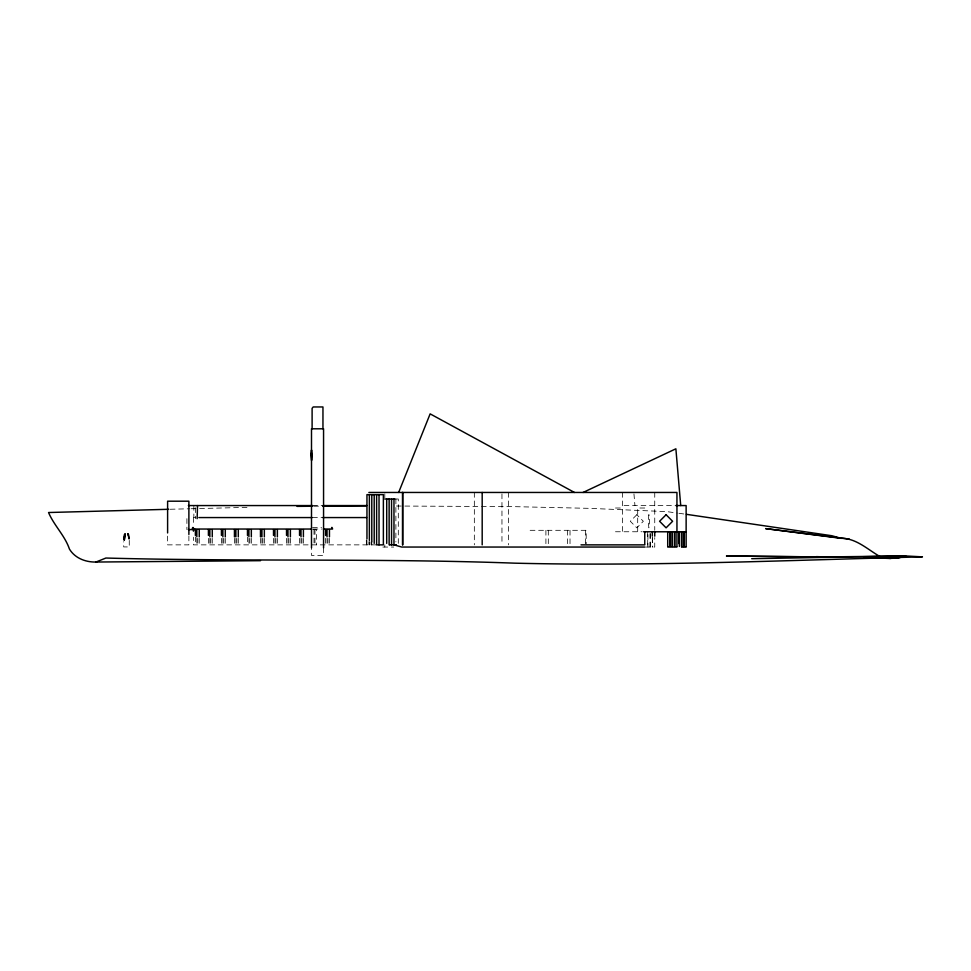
<?xml version="1.0" encoding="UTF-8"?>
<svg xmlns="http://www.w3.org/2000/svg" width="971" height="971" viewBox="0 0 971 971"><rect width="100%" height="100%" fill="white"/><g stroke="black" fill="none" stroke-linecap="round" stroke-linejoin="round"><path stroke-width="0.73" stroke-dasharray="4.86 3.64" d="M170.192 509.253L189.636 508.78M191.129 508.743L247.739 507.348M313.609 506.231L321.146 506.17M395.415 499.009L398.304 499.009L398.304 543.384M312.65 505.563L322.093 505.563M624.05 505.563L675.185 505.563M615.48 508.015L622.557 508.015M644.756 508.015L637.692 508.015L637.692 531.756M195.135 517.567L193.848 517.567L193.848 505.563M312.541 517.567L322.093 517.567M312.48 527.581L321.535 527.581M312.953 529.037L322.069 529.037M312.808 529.583L316.425 529.583L316.425 544.865M530.13 530.312L586.193 530.312L586.193 544.221M615.48 531.756L642.074 531.756M376.105 544.865L193.423 544.865L193.423 537.218M382.853 547.049L393.716 547.049M645.497 547.049L654.745 547.049L654.745 537.618M396.386 506.025L512.203 506.607L589.203 508.343L666.919 511.632L677.418 513.089M678.923 513.295L684.919 514.12M633.954 493.911L634.937 505.563M654.745 492.455L654.745 530.275M652.561 537.618L652.561 547.049M652.33 537.618L652.33 547.049M647.912 534.693L647.912 547.049M647.681 531.756L647.681 547.049M622.557 492.455L622.557 531.756M585.464 530.312L585.464 544.221M570.013 530.312L570.013 545.653M567.598 530.312L567.598 545.653M548.312 530.312L548.312 545.653M545.908 530.312L545.908 545.653M508.525 492.455L508.525 544.865M501.958 493.936L501.958 544.865M474.334 492.455L474.334 544.865M395.889 499.009L395.889 541.903M384.807 493.826L384.807 497.941M384.807 544.865L384.807 547.049M371.784 541.903L371.784 544.865M371.286 541.903L371.286 544.865M369.842 541.745L369.842 544.865M369.368 541.903L369.368 544.865M368.871 541.745L368.871 544.865M366.953 540.434L366.953 544.865M366.577 539.767L366.577 544.865M366.298 540.313L366.443 544.865M329.448 538.371L329.448 544.865M327.992 538.371L327.992 544.865M327.033 538.371L327.033 544.865M325.588 538.371L325.588 544.865M323.561 547.887L323.561 555.424L311.497 555.424L311.497 547.887M314.98 529.583L314.98 544.865M314.009 529.583L314.009 544.865M303.401 538.371L303.401 544.865M301.957 538.371L301.957 544.865M300.998 538.371L300.998 544.865M299.541 538.371L299.541 544.865M290.39 538.371L290.39 544.865M288.933 538.371L288.933 544.865M287.974 538.371L287.974 544.865M286.53 538.371L286.53 544.865M277.366 538.371L277.366 544.865M275.922 538.371L275.922 544.865M274.951 538.371L274.951 544.865M273.506 538.371L273.506 544.865M264.343 538.371L264.343 544.865M262.898 538.371L262.898 544.865M261.939 538.371L261.939 544.865M260.483 538.371L260.483 544.865M251.331 538.371L251.331 544.865M249.875 538.371L249.875 544.865M248.916 538.371L248.916 544.865M247.471 536.902L247.471 544.865M238.308 538.371L238.308 544.865M236.863 538.371L236.863 544.865M235.892 538.371L235.892 544.865M234.448 538.371L234.448 544.865M225.284 538.371L225.284 544.865M223.84 538.371L223.84 544.865M222.881 538.371L222.881 544.865M221.424 538.371L221.424 544.865M212.273 538.371L212.273 544.865M210.816 538.371L210.816 544.865M209.857 538.371L209.857 544.865M208.413 538.371L208.413 544.865M199.249 538.371L199.249 544.865M197.805 538.371L197.805 544.865M196.834 538.371L196.834 544.865M195.402 507.748L195.402 518.66M195.389 536.902L195.389 544.865M193.423 517.567L193.423 525.129M188.884 535.992L188.884 544.865L167.607 544.865L167.607 534.475M186.905 518.66L186.905 529.583M129.264 540.374L129.264 546.928L123.705 546.928L123.705 541.684M648.883 514.727L648.155 521.281L648.883 527.836L649.599 521.281L648.883 514.727M636.818 514.727L630.313 521.281L636.818 527.836L643.336 521.281L636.818 514.727M650.157 547.049L650.157 531.756L650.085 547.049"/><path stroke-width="1.46" d="M398.656 492.455L430.141 413.864L574.468 492.455M583.086 492.455L675.877 448.796L680.72 505.563M168.699 509.29L48.55 512.518C54.073 525.566 64.826 535.507 69.451 549.088C74.985 558.24 85.618 562.245 95.947 562.039L105.888 558.034C242.167 561.76 378.459 558.155 514.727 563.168C650.679 566.445 786.571 560.267 922.45 556.856L905.712 555.958L751.7 558.701M260.507 560.68L95.947 562.039M817.206 556.881L726.442 556.043L824.61 556.953L905.712 555.958L898.576 557.949L890.638 558.386L863.668 557.827M297.029 506.377L312.104 506.243M322.651 506.158L366.322 505.879M368.871 492.455L676.945 492.455L676.945 546.406M384.783 499.009L394.93 499.009M188.374 505.563L312.65 505.563M323.197 505.563L366.88 505.563M675.804 505.563L686.133 505.563L686.133 546.455M198.861 517.567L312.177 517.567M322.76 517.567L366.577 517.567M311.509 529.037L192.258 529.037A13.922 1.541 -90 0 1 193.702 529.037M323.525 529.037L332.58 529.037A13.922 1.541 -90 0 0 331.609 527.581M188.313 529.583L195.729 529.583M643.542 531.756L686.133 531.817M389.614 544.865L396.374 544.865M581.01 544.865L644.756 544.865M644.756 547.049L401.727 547.049L393.971 544.865L393.971 499.009M667.708 547.049L676.945 547.049M681.545 547.098L686.133 547.098M824.61 556.953L830.642 557.038M883.476 557.742L898.576 557.949L883.622 557.718M831.297 556.905L816.344 556.674L829.987 556.978M821.709 556.966L826.2 557.063M866.387 557.827L890.638 558.386L882.263 557.924M849.261 539.075L765.634 528.612L840.947 538.31C856.58 538.092 868.208 550.132 881.11 557.196M686.424 514.327L831.88 535.737L840.947 538.31M683.96 531.817L683.96 546.455M683.718 531.817L683.718 546.455M681.788 531.817L681.788 546.455M681.545 531.817L681.545 546.455M679.372 531.817L679.372 546.455M678.826 531.817L678.826 543.529M674.772 531.756L674.772 546.406M674.529 531.756L674.529 546.406M672.357 531.756L672.357 546.406M672.296 531.756L672.296 546.406M670.111 531.756L670.111 546.406M669.881 531.756L669.881 546.406M667.708 531.756L667.708 546.406M654.745 531.756L654.745 536.15M652.33 531.756L652.33 536.15M644.756 531.756L644.756 544.221M482.186 492.455L482.186 544.865M402.807 492.455L402.807 544.865M402.504 492.455L402.504 544.865M391.556 499.009L391.556 544.865M389.128 499.009L389.128 544.865M386.713 499.009L386.713 543.384M379.03 494.64L379.03 544.865M376.614 494.64L376.614 544.865L383.375 544.865L383.375 494.64L366.953 494.64L366.953 538.954M374.199 494.64L374.199 543.384M371.784 494.64L371.784 541.903M369.368 494.64L369.368 540.434M329.448 529.583L329.448 536.902M327.033 529.583L327.033 536.902M325.588 529.583L325.588 535.434M323.561 547.887L323.561 428.794L311.497 428.794L311.497 547.887M322.955 428.794L322.955 406.958L313.184 406.958L312.104 408.354L312.104 428.794M303.401 529.583L303.401 536.902M300.998 529.583L300.998 536.902M299.541 529.583L299.541 535.434M290.39 529.583L290.39 536.902M287.974 529.583L287.974 536.902M286.53 529.583L286.53 535.434M277.366 529.583L277.366 536.902M274.951 529.583L274.951 536.902M273.506 529.583L273.506 535.434M264.343 529.583L264.343 536.902M261.939 529.583L261.939 536.902M260.483 529.583L260.483 536.902M251.331 529.583L251.331 536.902M248.916 529.583L248.916 536.902M247.471 529.583L247.471 535.434M238.308 529.583L238.308 536.902M235.892 529.583L235.892 536.902M234.448 529.583L234.448 536.902M225.284 529.583L225.284 536.902M222.881 529.583L222.881 536.902M221.424 529.583L221.424 535.434M212.273 529.583L212.273 536.902M209.857 529.583L209.857 536.902M208.413 529.583L208.413 535.434M199.249 529.583L199.249 536.902M197.514 505.563L197.149 518.66M196.834 529.583L196.834 536.902M195.389 529.583L195.389 535.434M193.423 528.151L193.423 531.173M188.884 534.475L188.884 501.194L167.607 501.194L167.607 532.958M124.883 534.681L124.264 540.374L125.247 533.977L124.883 534.681M124.482 534.681L123.9 538.954L124.931 533.977L124.482 534.681M312.274 455.46L311.57 460.436L310.841 454.355L311.533 449.974L312.274 455.46M666.094 514.727L659.588 521.281L666.094 527.836L672.6 521.281L666.094 514.727M128.488 534.681L128.038 533.977L129.07 538.954L128.488 534.681M128.087 534.681L127.723 533.977L128.087 534.681"/></g></svg>
